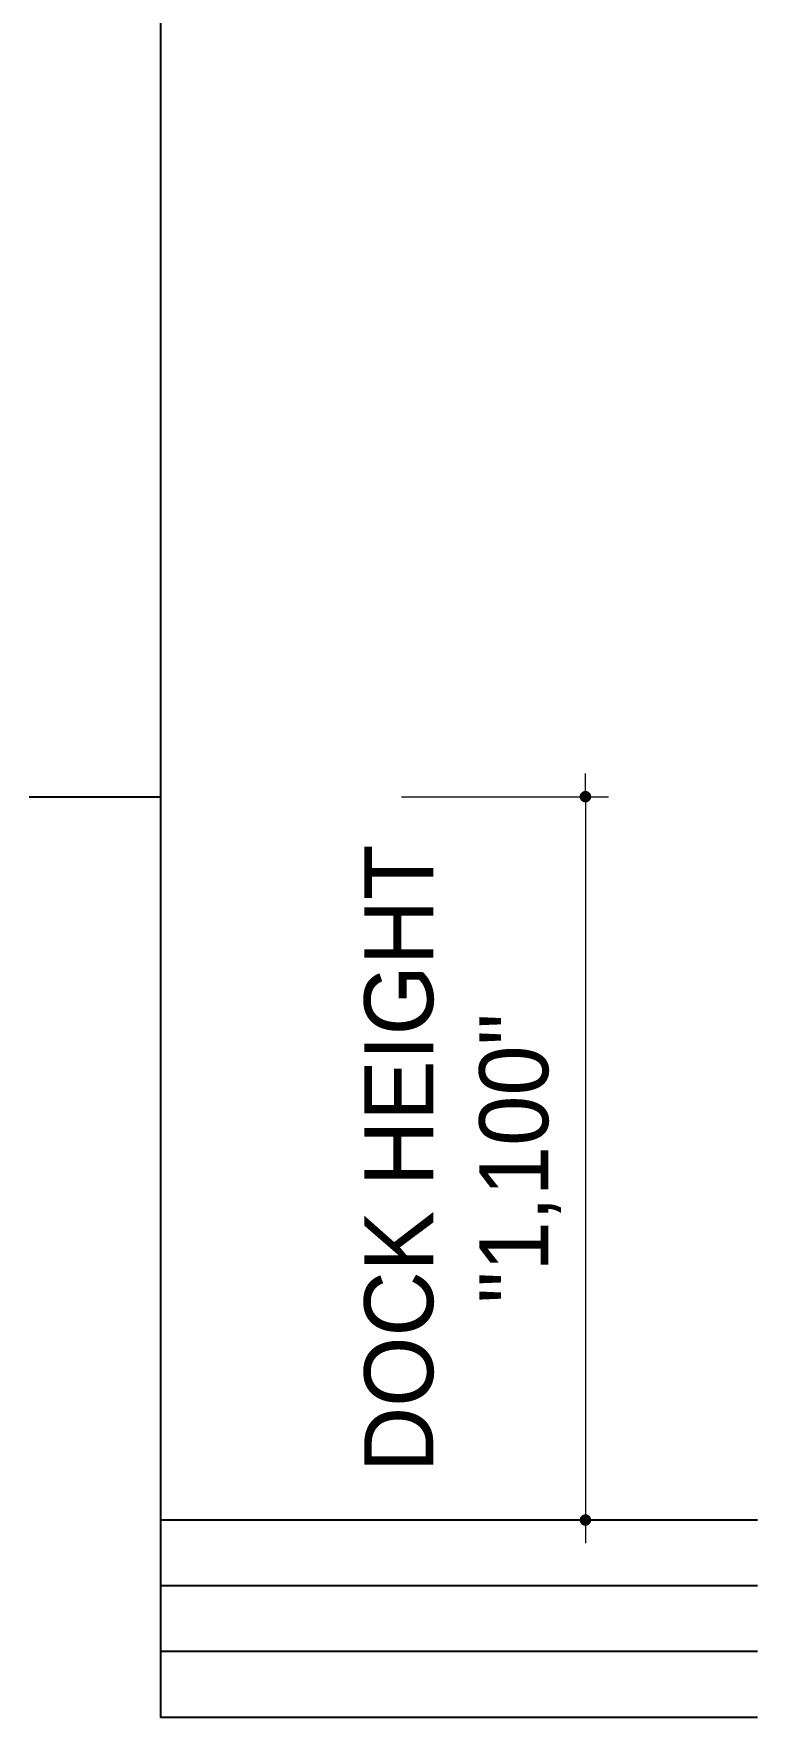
# Model space of a CAD drawing. Header units: millimetres. Extents: x 1448 to 104164, y -19509 to -89.
# Drawn here: x 68612 to 69713, y -12013 to -9453 of the extents above; entities that cross this region are included whole.
import ezdxf

# ---------------------------------------------------------------- set-up
doc = ezdxf.new("R2010")
doc.units = ezdxf.units.MM
doc.header["$LTSCALE"] = 60
doc.header["$MEASUREMENT"] = 0
doc.header["$PDSIZE"] = -10
doc.layers.get('0').update_dxf_attribs({"linetype": 'CONTINUOUS'})
doc.layers.get('Defpoints').update_dxf_attribs({"color": 171, "linetype": 'CONTINUOUS'})
for name, color, linetype in [('(주)하나기공-DIM', 7, 'CONTINUOUS'), ('CON', 2, 'CONTINUOUS'), ('FIN', 6, 'CONTINUOUS'), ('FIN(아스콘)', 3, 'CONTINUOUS'), ('wire-meshes', 1, 'CONTINUOUS'), ('XR-단면도$0$㈜SE&C 기둥', 2, 'CONTINUOUS')]:
    doc.layers.add(name, color=color, linetype=linetype)
doc.styles.add('0T-OUT', font='H2GTRE.TTF')
doc.styles.get("Standard").update_dxf_attribs({"font": ''})
doc.styles.get('Standard').set_extended_font_data('Dotum')
doc.linetypes.add('X_LINE-ORI', pattern='A,3.5,-0.5,["X",Standard,S=0.5,R=0,X=-0.175,Y=-0.25],-0.5', length=4.5)
doc.dimstyles.new('MAIN', dxfattribs={"dimtxt": 1.5, "dimasz": 0.5, "dimexe": 1, "dimexo": 2, "dimgap": 1, "dimtad": 1, "dimdec": 0, "dimdsep": 46, "dimlunit": 6, "dimtxsty": '0T-OUT', "dimblk": 'DOT', "dimcen": 2.5, "dimdle": 2, "dimclrd": 256, "dimclre": 256, "dimclrt": 3, "dimadec": 0, "dimazin": 0, "dimtfac": 1, "dimtdec": 0, "dimtix": 1, "dimtmove": 2, "dimatfit": 3, "dimldrblk": 'DOT', "dimfxl": 1, "dimtvp": 1, "dimtolj": 1, "dimtzin": 0, "dimlwd": 0, "dimlwe": 0, "dimarcsym": 0})

# ---------------------------------------------------------------- blocks, each defined once
blk = doc.blocks.new('_Dot')
at = {"color": 0, "linetype": 'ByBlock', "lineweight": -2}
blk.add_line((-0.5, 0), (-1, 0), dxfattribs=at)
at = {"color": 0, "linetype": 'ByBlock', "const_width": 0.5}
blk.add_lwpolyline([(-0.25, 0, 1), (0.25, 0, 1)], format="xyb", close=True, dxfattribs=at)
blk = doc.blocks.new('*D118')
at = {"layer": '(주)하나기공-DIM', "lineweight": 0, "ltscale": 0.5, "transparency": 16777216}
for p, q in [((69451.3, -10595.7), (69451.3, -10578.2)), ((69171.4, -10613.2), (69486.3, -10613.2)), ((69451.3, -10613.2), (69451.3, -11713.2)), ((69121.4, -11713.2), (69486.3, -11713.2)), ((69451.3, -11730.7), (69451.3, -11748.2))]:
    blk.add_line(p, q, dxfattribs=at)
at = {"layer": 'Defpoints', "color": 0, "ltscale": 0.5, "transparency": 16777216}
for p in [(69101.4, -10613.2), (69051.4, -11713.2, 1), (69451.3, -11713.2)]:
    blk.add_point(p, dxfattribs=at)
at = {"layer": '(주)하나기공-DIM', "lineweight": 0, "ltscale": 0.5, "transparency": 16777216, "xscale": 17.5, "yscale": 17.5, "zscale": 17.5}
for p, rotation in [((69451.3, -10613.2), 270), ((69451.3, -11713.2), 90)]:
    blk.add_blockref('_Dot', p, dxfattribs=dict(at, rotation=rotation))
at = {"layer": '(주)하나기공-DIM', "color": 3, "lineweight": 0, "ltscale": 0.5, "transparency": 16777216, "insert": (69264.4, -11163.2), "char_height": 105, "attachment_point": 5, "rotation": 90, "style": '0T-OUT'}
blk.add_mtext('\\A1;DOCK HEIGHT \\P"1,100"', dxfattribs=at)

msp = doc.modelspace()

# ---------------------------------------------------------------- linework, layer by layer
at = {"layer": 'CON', "ltscale": 0.1}
for p, q in [((68604.8, -10613.2), (68804.8, -10613.2)), ((68804.8, -10613.2), (68804.8, -12013.2)), ((69712.9, -12013.2), (68804.8, -12013.2))]:
    msp.add_line(p, q, dxfattribs=at)
at = {"layer": 'FIN', "ltscale": 0.5}
msp.add_lwpolyline([(69712.9, -11813.2), (68804.8, -11813.2)], dxfattribs=at)
at = {"layer": 'FIN(아스콘)'}
msp.add_lwpolyline([(69712.9, -11713.2), (68804.8, -11713.2)], dxfattribs=at)
at = {"layer": 'wire-meshes', "linetype": 'X_LINE-ORI', "ltscale": 0.1}
msp.add_lwpolyline([(69712.9, -11913.2), (68804.8, -11913.2)], dxfattribs=at)
at = {"layer": 'XR-단면도$0$㈜SE&C 기둥', "color": 8, "ltscale": 0.5}
msp.add_line((68804.8, -6613.2), (68804.8, -10613.2), dxfattribs=at)

# ---------------------------------------------------------------- dimensions: what is measured, and where the dimension line sits
at = {"layer": '(주)하나기공-DIM', "lineweight": 0, "ltscale": 0.5}
dim = msp.add_linear_dim(base=(69451.3, -11713.2, -1), p1=(69101.4, -10613.2, -1), p2=(69051.4, -11713.2), angle=90, text='DOCK HEIGHT \\P"<>"', dimstyle='MAIN', override={"dimscale": 35, "dimtxt": 3, "dimtmove": 0}, dxfattribs=at)
dim.commit()
dim.dimension.update_dxf_attribs({"geometry": '*D118', "text_midpoint": (69264.4, -11163.2, -1)})

doc.saveas('drawing.dxf')
